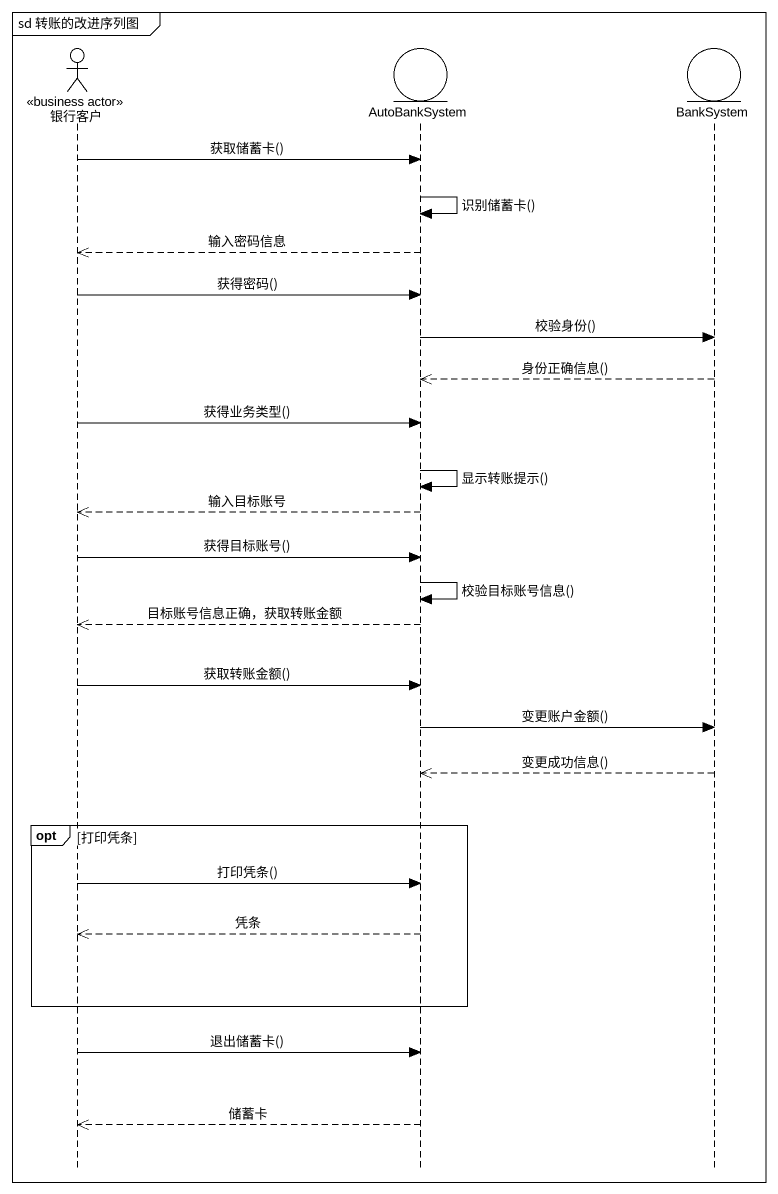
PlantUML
@startuml
mainframe sd 转账的改进序列图
hide footbox
actor 银行客户 <<business actor>>
entity AutoBankSystem
entity BankSystem

银行客户 -> AutoBankSystem : 获取储蓄卡()
AutoBankSystem -> AutoBankSystem : 识别储蓄卡()
AutoBankSystem -->> 银行客户 : 输入密码信息
银行客户 -> AutoBankSystem : 获得密码()
AutoBankSystem -> BankSystem : 校验身份()
BankSystem -->> AutoBankSystem : 身份正确信息()
银行客户 -> AutoBankSystem : 获得业务类型()
AutoBankSystem -> AutoBankSystem : 显示转账提示()
AutoBankSystem -->> 银行客户 : 输入目标账号
银行客户 -> AutoBankSystem : 获得目标账号()
AutoBankSystem -> AutoBankSystem : 校验目标账号信息()
AutoBankSystem -->> 银行客户 : 目标账号信息正确，获取转账金额
银行客户 -> AutoBankSystem : 获取转账金额()
AutoBankSystem -> BankSystem : 变更账户金额()
BankSystem -->> AutoBankSystem : 变更成功信息()
opt 打印凭条
  银行客户 -> AutoBankSystem : 打印凭条()
  AutoBankSystem -->> 银行客户 : 凭条
end
银行客户 -> AutoBankSystem : 退出储蓄卡()
AutoBankSystem -->> 银行客户 : 储蓄卡
@enduml
